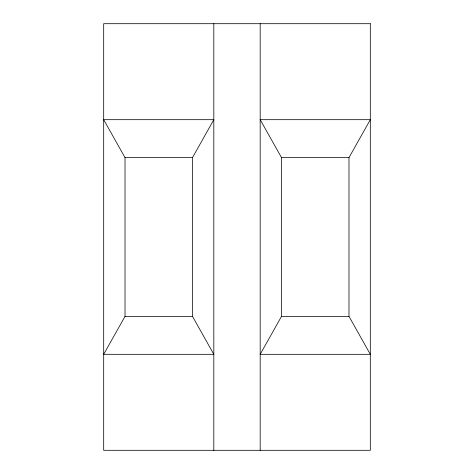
<?xml version="1.0" encoding="UTF-8"?>
<svg xmlns="http://www.w3.org/2000/svg" width="474" height="474" viewBox="0 0 474 474"><rect width="100%" height="100%" fill="white"/><g stroke="black" fill="none" stroke-linecap="round" stroke-linejoin="round"><path stroke-width="0.71" d="M192.485 157.629L213.815 119.685L103.688 119.685L125.018 157.629L125.018 316.371L103.688 354.315L213.815 354.315L192.485 316.371L192.485 157.629L125.018 157.629M348.983 157.629L370.312 119.685L260.185 119.685L281.515 157.629L281.515 316.371L260.185 354.315L370.312 354.315L348.983 316.371L348.983 157.629L281.515 157.629M125.018 316.371L192.485 316.371M281.515 316.371L348.983 316.371M260.185 23.7L260.185 450.3M213.815 23.7L213.815 450.3M370.312 23.7L103.688 23.7L103.688 450.3L370.312 450.3L370.312 23.7"/></g></svg>
